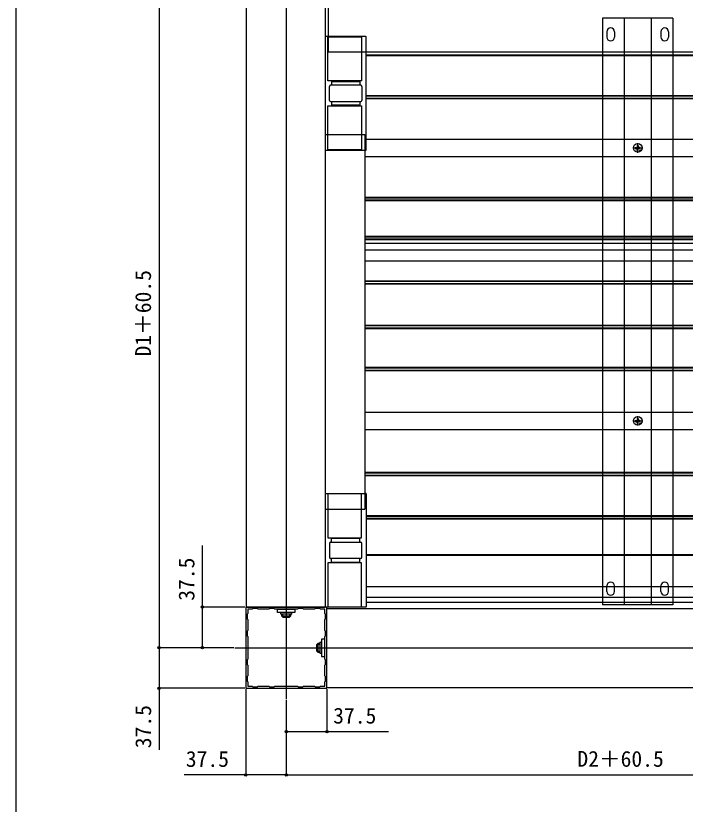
# Model space of a CAD drawing. Units: millimetres, scale not verified. Extents: x -875 to 875, y -1304 to 1297.
# Drawn here: x -875 to -256, y -137 to 592 of the extents above; entities that cross this region are included whole.
import ezdxf
from ezdxf.enums import TextEntityAlignment as Align

# ---------------------------------------------------------------- set-up
doc = ezdxf.new("R2010")
doc.units = ezdxf.units.MM
doc.header["$LTSCALE"] = 8
for name, color, linetype in [('0-3_YKK_11', 7, 'Continuous'), ('0-4_YKK_12', 2, 'Continuous'), ('0-5_YKK_13', 4, 'Continuous'), ('0-7_YKK_D', 6, 'Continuous'), ('0-8_YKK_ZWAK', 7, 'Continuous')]:
    doc.layers.add(name, color=color, linetype=linetype)
doc.styles.add('ＭＳ ゴシック', font='')
doc.styles.get('ＭＳ ゴシック').set_extended_font_data('MS Gothic')

msp = doc.modelspace()

# ---------------------------------------------------------------- linework, layer by layer
at = {"layer": '0-3_YKK_11'}
msp.add_lwpolyline([(-587.5, 45.3), (-662.5, 45.3), (-662.5, -29.7), (-587.5, -29.7)], close=True, dxfattribs=at)
for points in [[(-614.5, 43.3), (-635.5, 43.3), (-636.1, 43.9), (-640.4, 43.9), (-641, 43.3), (-651, 43.3), (-651.6, 43.9), (-655.9, 43.9), (-656.5, 43.3), (-660.5, 43.3), (-660.5, 39.3), (-661.1, 38.7), (-661.1, 34.4), (-660.5, 33.8), (-660.5, 23.8), (-661.1, 23.2), (-661.1, 18.9), (-660.5, 18.3), (-660.5, -2.7), (-661.1, -3.3), (-661.1, -7.6), (-660.5, -8.2), (-660.5, -18.2), (-661.1, -18.8), (-661.1, -23.1), (-660.5, -23.7), (-660.5, -27.7), (-656.5, -27.7), (-655.9, -28.3), (-651.6, -28.3), (-651, -27.7), (-641, -27.7), (-640.4, -28.3), (-636.1, -28.3), (-635.5, -27.7), (-614.5, -27.7), (-613.9, -28.3), (-609.6, -28.3), (-609, -27.7), (-599, -27.7)], [(-599, -27.7), (-598.4, -28.3), (-594.1, -28.3), (-593.5, -27.7), (-589.5, -27.7), (-589.5, -23.7), (-588.9, -23.1), (-588.9, -18.8), (-589.5, -18.2), (-589.5, -8.2), (-588.9, -7.6), (-588.9, -3.3), (-589.5, -2.7), (-589.5, 18.3), (-588.9, 18.9), (-588.9, 23.2), (-589.5, 23.8), (-589.5, 33.8), (-588.9, 34.4), (-588.9, 38.7), (-589.5, 39.3), (-589.5, 43.3), (-593.5, 43.3), (-594.1, 43.9), (-598.4, 43.9), (-599, 43.3), (-609, 43.3), (-609.6, 43.9), (-613.9, 43.9), (-614.5, 43.3)]]:
    msp.add_lwpolyline(points, dxfattribs=at)
at = {"layer": '0-4_YKK_12'}
for p, q in [((-625, 858.3), (-625, -39.7)), ((-662, 620.8), (-662, 45.3)), ((-589, 620.8), (-589, 45.3)), ((-332.75, 589.3), (-332.75, 47.3)), ((-267.75, 589.3), (-332.75, 589.3)), ((-312.75, 589.3), (-312.75, 47.3)), ((-287.75, 589.3), (-287.75, 47.3)), ((-267.75, 589.3), (-267.75, 47.3)), ((-328.75, 576.8), (-328.75, 571.8)), ((-321.75, 576.8), (-321.75, 571.8)), ((-278.75, 576.8), (-278.75, 571.8)), ((-271.75, 576.8), (-271.75, 571.8)), ((-589, 481.8), (-552.5, 481.8)), ((-589, 135.8), (-552.5, 135.8)), ((-328.75, 59.8), (-328.75, 64.8)), ((-321.75, 59.8), (-321.75, 64.8)), ((-278.75, 59.8), (-278.75, 64.8)), ((-271.75, 59.8), (-271.75, 64.8)), ((-551.15, 54.338), (-46, 54.338)), ((-662, 45.3), (-589, 45.3)), ((-12, 43.8), (-587.5, 43.8)), ((-587.5, -29.2), (-587.5, 43.8)), ((-551.15, 49.8), (-46, 49.8)), ((-267.75, 47.3), (-332.75, 47.3)), ((-672.5, 7.8), (225.5, 7.8)), ((-12, -29.2), (-587.5, -29.2))]:
    msp.add_line(p, q, dxfattribs=at)
for points in [[(-586, 557.8), (-586, 572.3), (-586, 612.8)], [(-14, 557.8), (-22.298, 557.8), (-551.15, 557.8), (-586, 557.8)], [(-552.5, 481.8), (-552.5, 467.3), (-552.5, 150.3), (-552.5, 135.8)]]:
    msp.add_lwpolyline(points, dxfattribs=at)
for centre, start, end in [((-325.25, 576.8), 0, 180), ((-275.25, 576.8), 0, 180), ((-325.25, 571.8), 180, 0), ((-275.25, 571.8), 180, 0), ((-325.25, 64.8), 0, 180), ((-275.25, 64.8), 0, 180), ((-325.25, 59.8), 180, 0), ((-275.25, 59.8), 180, 0)]:
    msp.add_arc(centre, 3.5, start, end, dxfattribs=at)
at = {"layer": '0-5_YKK_13'}
for p, q in [((-551.65, 572.3), (-589, 572.3)), ((-586.65, 531.3), (-586.65, 572.3)), ((-586.65, 572), (-555.65, 572)), ((-555.65, 572.3), (-555.65, 531.3)), ((-551.15, 467.8), (-551.15, 571.8)), ((-551.15, 555.466), (-45, 555.466)), ((-551.15, 554.966), (-45, 554.966)), ((-555.65, 531.3), (-586.65, 531.3)), ((-585.131, 513.3), (-585.131, 526.3)), ((-556.131, 527.3), (-584.131, 527.3)), ((-583.15, 531.3), (-583.15, 527.3)), ((-583.131, 530.8), (-557.15, 530.8)), ((-557.15, 531.3), (-557.15, 527.3)), ((-555.131, 526.3), (-555.131, 513.3)), ((-551.15, 517.966), (-45, 517.966)), ((-551.15, 517.466), (-45, 517.466)), ((-584.131, 512.3), (-556.131, 512.3)), ((-583.15, 512.3), (-583.15, 508.3)), ((-557.15, 512.3), (-557.15, 508.3)), ((-551.15, 515.466), (-45, 515.466)), ((-551.15, 514.966), (-45, 514.966)), ((-586.65, 467.3), (-586.65, 508.3)), ((-586.65, 508.3), (-555.65, 508.3)), ((-557.15, 508.8), (-583.131, 508.8)), ((-555.65, 508.3), (-555.65, 467.3)), ((-551.15, 477.466), (-45, 477.466)), ((-300.25, 465.066), (-300.25, 473.866)), ((-589, 467.3), (-551.65, 467.3)), ((-555.65, 467.6), (-586.65, 467.6)), ((-304.65, 469.466), (-295.85, 469.466)), ((-302.495, 469.966), (-301.387, 469.986)), ((-302.495, 468.966), (-301.387, 468.947)), ((-301.387, 469.986), (-300.87, 470.086)), ((-301.387, 468.947), (-300.87, 468.846)), ((-300.769, 470.603), (-300.87, 470.086)), ((-300.769, 468.329), (-300.87, 468.846)), ((-300.75, 471.711), (-300.769, 470.603)), ((-300.75, 467.221), (-300.769, 468.329)), ((-299.75, 471.711), (-299.731, 470.603)), ((-299.75, 467.221), (-299.731, 468.329)), ((-299.731, 470.603), (-299.63, 470.086)), ((-299.731, 468.329), (-299.63, 468.846)), ((-299.113, 469.986), (-299.63, 470.086)), ((-299.113, 468.947), (-299.63, 468.846)), ((-298.005, 469.966), (-299.113, 469.986)), ((-298.005, 468.966), (-299.113, 468.947)), ((-552.5, 461.466), (-45, 461.466)), ((-552.5, 423.966), (-45, 423.966)), ((-552.5, 423.466), (-45, 423.466)), ((-552.5, 421.466), (-45, 421.466)), ((-552.5, 420.966), (-45, 420.966)), ((-552.5, 387.966), (-45, 387.966)), ((-552.5, 387.466), (-45, 387.466)), ((-552.5, 385.466), (-45, 385.466)), ((-552.5, 384.966), (-45, 384.966)), ((-552.5, 381.466), (-45, 381.466)), ((-552.5, 375.466), (-45, 375.466)), ((-552.5, 365.3), (-45, 365.3)), ((-552.5, 346.8), (-45, 346.8)), ((-552.5, 346.3), (-45, 346.3)), ((-552.5, 344.3), (-45, 344.3)), ((-552.5, 343.8), (-45, 343.8)), ((-552.5, 305.8), (-45, 305.8)), ((-552.5, 305.3), (-45, 305.3)), ((-552.5, 303.3), (-45, 303.3)), ((-552.5, 302.8), (-45, 302.8)), ((-552.5, 266.8), (-45, 266.8)), ((-552.5, 266.3), (-45, 266.3)), ((-552.5, 264.3), (-45, 264.3)), ((-552.5, 263.8), (-45, 263.8)), ((-552.5, 225.3), (-45, 225.3)), ((-300.75, 219.545), (-300.769, 218.437)), ((-300.25, 212.9), (-300.25, 221.7)), ((-299.75, 219.545), (-299.731, 218.437)), ((-304.65, 217.3), (-295.85, 217.3)), ((-302.495, 217.8), (-301.387, 217.819)), ((-302.495, 216.8), (-301.387, 216.781)), ((-301.387, 217.819), (-300.87, 217.92)), ((-301.387, 216.781), (-300.87, 216.68)), ((-300.769, 218.437), (-300.87, 217.92)), ((-300.769, 216.163), (-300.87, 216.68)), ((-300.75, 215.055), (-300.769, 216.163)), ((-299.75, 215.055), (-299.731, 216.163)), ((-299.731, 218.437), (-299.63, 217.92)), ((-299.731, 216.163), (-299.63, 216.68)), ((-299.113, 217.819), (-299.63, 217.92)), ((-299.113, 216.781), (-299.63, 216.68)), ((-298.005, 217.8), (-299.113, 217.819)), ((-298.005, 216.8), (-299.113, 216.781)), ((-552.5, 209.3), (-45, 209.3)), ((-552.5, 169.8), (-45, 169.8)), ((-552.5, 169.3), (-45, 169.3)), ((-552.5, 167.3), (-45, 167.3)), ((-552.5, 166.8), (-45, 166.8)), ((-589, 150.3), (-551.65, 150.3)), ((-586.65, 150.3), (-586.65, 109.3)), ((-555.65, 150), (-586.65, 150)), ((-555.65, 109.3), (-555.65, 150.3)), ((-551.15, 149.8), (-551.15, 45.8)), ((-551.15, 129.8), (-46, 129.8)), ((-551.15, 129.3), (-46, 129.3)), ((-551.15, 127.3), (-46, 127.3)), ((-551.15, 126.8), (-46, 126.8)), ((-586.65, 109.3), (-555.65, 109.3)), ((-583.15, 105.3), (-583.15, 109.3)), ((-557.15, 105.3), (-557.15, 109.3)), ((-585.131, 104.3), (-585.131, 91.3)), ((-584.131, 105.3), (-556.131, 105.3)), ((-557.15, 108.8), (-583.131, 108.8)), ((-555.131, 91.3), (-555.131, 104.3)), ((-556.131, 90.3), (-584.131, 90.3)), ((-583.15, 86.3), (-583.15, 90.3)), ((-557.15, 86.3), (-557.15, 90.3)), ((-551.15, 93.8), (-46, 93.8)), ((-551.15, 93.3), (-46, 93.3)), ((-586.65, 86.3), (-586.65, 45.3)), ((-555.65, 86.3), (-586.65, 86.3)), ((-583.131, 86.8), (-557.15, 86.8)), ((-555.65, 45.3), (-555.65, 86.3)), ((-551.15, 64.3), (-46, 64.3)), ((-551.65, 45.3), (-589, 45.3)), ((-586.65, 45.6), (-555.65, 45.6)), ((-630.2, 38.9), (-630.2, 39.9)), ((-619.8, 38.9), (-630.2, 38.9)), ((-629, 36.9), (-629, 38.9)), ((-627.8, 35.7), (-629, 36.9)), ((-628.352, 36.252), (-628.352, 38.9)), ((-622.2, 35.7), (-621, 36.9)), ((-621.648, 36.252), (-621.648, 38.9)), ((-619.8, 38.9), (-619.8, 39.9)), ((-622.2, 35.7), (-627.8, 35.7)), ((-597.1, 10.6), (-595.9, 11.8)), ((-597.1, 10.6), (-597.1, 5)), ((-596.548, 11.152), (-593.9, 11.152)), ((-593.9, 13), (-593.9, 2.6)), ((-593.9, 13), (-592.9, 13)), ((-597.1, 5), (-595.9, 3.8)), ((-596.548, 4.448), (-593.9, 4.448)), ((-595.9, 3.8), (-593.9, 3.8)), ((-593.9, 2.6), (-592.9, 2.6))]:
    msp.add_line(p, q, dxfattribs=at)
for points in [[(-633, 43.3), (-617, 43.3), (-617, 40.4), (-633, 40.4)], [(-589.5, -0.2), (-589.5, 15.8), (-592.4, 15.8), (-592.4, -0.2)]]:
    msp.add_lwpolyline(points, close=True, dxfattribs=at)
for points in [[(-621, 38.9), (-621, 36.9), (-629, 36.9)], [(-593.9, 11.8), (-595.9, 11.8), (-595.9, 3.8)]]:
    msp.add_lwpolyline(points, dxfattribs=at)
for centre, radius in [((-300.25, 469.466), 4), ((-298.129, 467.345), 0.3), ((-300.25, 217.3), 4), ((-298.129, 215.179), 0.3)]:
    msp.add_circle(centre, radius, dxfattribs=at)
for centre, radius, start, end in [((-551.65, 571.8), 0.5, 0, 90), ((-584.131, 526.3), 1, 90, 180), ((-556.131, 526.3), 1, 0, 90), ((-584.131, 513.3), 1, 180, 270), ((-556.131, 513.3), 1, 270, 0), ((-551.65, 467.8), 0.5, 270, 0), ((-300.25, 469.466), 2.3, 167.44414, 192.55586), ((-300.25, 469.466), 2.3, 77.44414, 102.55586), ((-300.25, 469.466), 2.3, 257.44414, 282.55586), ((-300.25, 469.466), 2.3, 347.44414, 12.55586), ((-300.25, 217.3), 2.3, 77.44414, 102.55586), ((-300.25, 217.3), 2.3, 167.44414, 192.55586), ((-300.25, 217.3), 2.3, 257.44414, 282.55586), ((-300.25, 217.3), 2.3, 347.44414, 12.55586), ((-551.65, 149.8), 0.5, 0, 90), ((-584.131, 104.3), 1, 90, 180), ((-556.131, 104.3), 1, 0, 90), ((-584.131, 91.3), 1, 180, 270), ((-556.131, 91.3), 1, 270, 0), ((-551.65, 45.8), 0.5, 270, 0), ((-630.7, 39.9), 0.5, 0, 90), ((-619.3, 39.9), 0.5, 90, 180), ((-592.9, 13.5), 0.5, 270, 0), ((-592.9, 2.1), 0.5, 0, 90)]:
    msp.add_arc(centre, radius, start, end, dxfattribs=at)
at = {"layer": '0-7_YKK_D'}
for p, q in [((-742.5, 658.3), (-742.5, 7.8)), ((-663.2, 45.3), (-703.5, 45.3)), ((-673.5, 7.8), (-743.5, 7.8)), ((-673.5, 7.8), (-743.5, 7.8)), ((-673.5, 7.8), (-703.5, 7.8)), ((-663.2, -29.7), (-743.5, -29.7)), ((-662.5, -30.4), (-662.5, -110.7)), ((-587.5, -30.4), (-587.5, -70.7)), ((-625, -40.7), (-625, -110.7)), ((-625, -40.7), (-625, -70.7)), ((-625, -40.7), (-625, -110.7)), ((-625, -109.7), (25.5, -109.7))]:
    msp.add_line(p, q, dxfattribs=at)
for points in [[(-702.5, 7.8), (-702.5, 45.3), (-702.5, 102.191)], [(-742.5, 7.8), (-742.5, -29.7), (-742.5, -86.591)], [(-625, -69.7), (-587.5, -69.7), (-530.609, -69.7)], [(-625, -109.7), (-662.5, -109.7), (-719.391, -109.7)]]:
    msp.add_lwpolyline(points, dxfattribs=at)
for centre in [(-702.5, 45.3), (-742.5, 7.8), (-702.5, 7.8), (-742.5, -29.7), (-625, -69.7), (-587.5, -69.7), (-662.5, -109.7), (-625, -109.7)]:
    msp.add_circle(centre, 1.075, dxfattribs=at)
at = {"layer": '0-8_YKK_ZWAK'}
msp.add_line((-875, 1245.8), (-875, -1304.2), dxfattribs=at)

# ---------------------------------------------------------------- texts
at = {"layer": '0-7_YKK_D', "style": 'ＭＳ ゴシック'}
for s, p in [('D1＋60.5', (-745.614, 276.8)), ('37.5', (-705.5, 51.123)), ('37.5', (-745.5, -85.068))]:
    msp.add_text(s, height=14.66, rotation=90, dxfattribs=at).set_placement(p, align=Align.BOTTOM_LEFT)
for s, p in [('37.5', (-581.677, -66.7)), ('37.5', (-717.868, -106.7)), ('D2＋60.5', (-356, -106.586))]:
    msp.add_text(s, height=14.66, dxfattribs=at).set_placement(p, align=Align.BOTTOM_LEFT)

doc.saveas('drawing.dxf')
